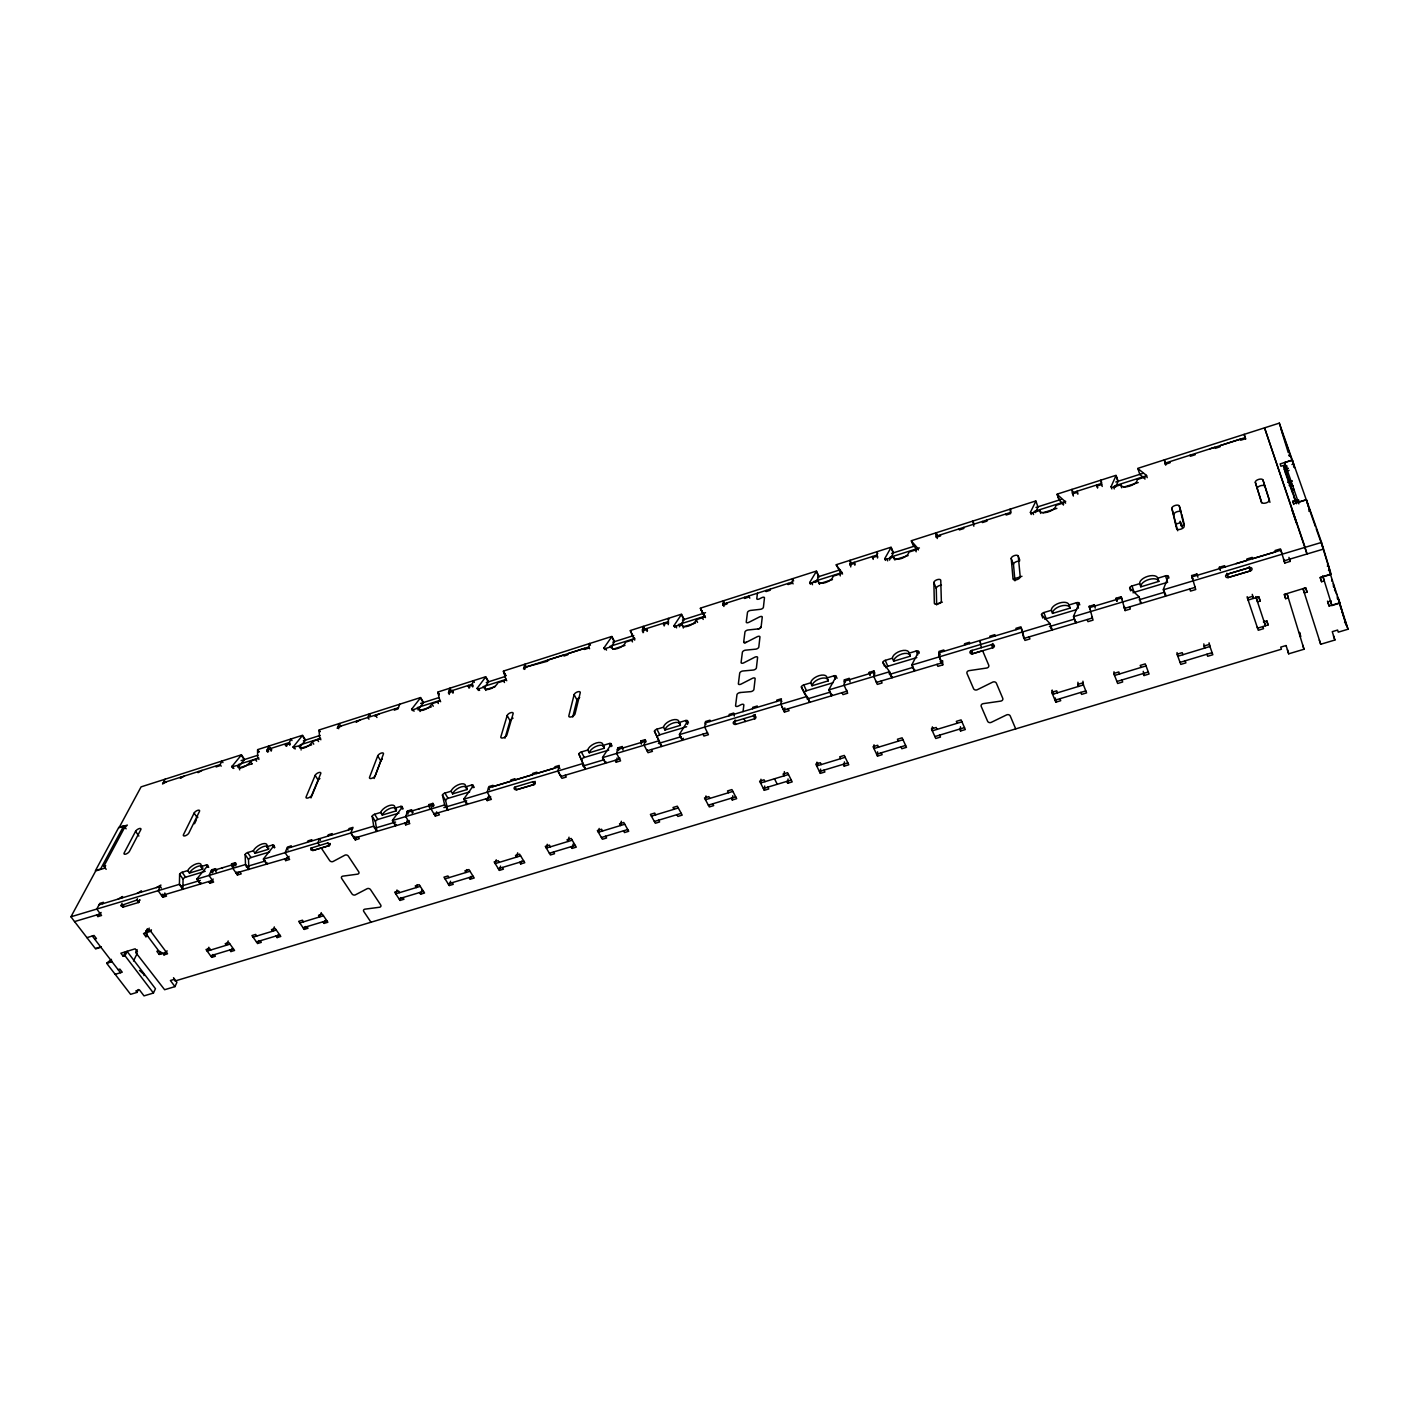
<?xml version="1.0" encoding="UTF-8"?>
<svg xmlns="http://www.w3.org/2000/svg" width="1419" height="1419" viewBox="0 0 1419 1419"><rect width="100%" height="100%" fill="white"/><g stroke="black" fill="none" stroke-linecap="round" stroke-linejoin="round"><path stroke-width="1.5" d="M179.61 874.228L183.051 879.159L182.891 888.915L179.433 883.966L179.61 874.228A2.288 0.976 -33.7 0 1 182.146 872.277L187.734 870.592A8 3.406 -33.5 0 1 196.567 863.781A8 3.406 -33.5 0 1 200.788 866.654L202.509 869.137L189.436 873.057L187.734 870.592M881.234 752.815L882.121 754.695L877.492 756.096L877.581 751.839M876.445 681.386L876.428 682.415L941.631 662.975L941.56 660.562M874.033 744.798L873.944 748.558L902.981 739.742M869.989 675.604L869.208 672.375L873.962 670.956L873.82 676.437L877.297 684.401L882.068 682.982L881.199 680.996M877.545 558.004L876.924 551.725L877.722 553.587M873.217 559.388L872.508 556.496L873.253 558.252M840.598 758.686L839.693 756.824L844.27 755.422L848.775 764.77L844.216 766.154L844.411 761.897M842.07 692.667L842.957 694.618L847.675 693.217L844.145 685.324L844.394 679.825L849.112 678.406L850.034 682.007M854.877 565.223L854.185 562.35L854.93 564.088M846.841 690.219L846.788 691.248L783.607 710.103L780.876 704.267L781.39 698.751L776.796 700.135L776.654 701.5M850.744 566.944L850.052 560.31L850.85 562.172M823.978 770.145L824.882 772.007L820.342 773.373L820.608 769.098M816.936 762.163L816.688 765.958L845.174 757.303M784.37 771.617L783.997 775.874L783.057 774.047L787.563 772.681L792.192 781.887L787.705 783.235L788.059 778.96M788.148 708.737L789.07 710.688L784.441 712.072L784.813 707.904M788.148 583.404L788.042 584.557L792.263 583.209L792.6 578.668L793.611 580.903M767.803 787.137L768.743 788.964L764.291 790.312L764.717 786.037M760.939 779.208L760.549 783.004L788.485 774.526M757.143 707.354L757.285 705.988L752.726 707.354L752.567 708.737M770.322 589.098L770.198 590.251L766.012 591.581L766.154 590.428M754.784 718.688A1.862 1.525 6.4 0 0 755.795 716.737A1.862 1.525 6.4 0 0 753.383 715.815L734.368 721.491A1.845 1.525 7.2 0 0 733.357 723.442A1.845 1.525 7.2 0 0 735.769 724.364L754.873 718.67L755.28 714.981M739.991 692.543L750.864 691.621A2.43 1.188 -25.5 0 0 753.915 689.457L755.139 678.708A2.412 1.171 -25.4 0 0 752.425 678.317L741.055 684.118A2.412 1.171 -25.6 0 1 738.377 683.71L739.707 673.138A2.395 1.153 -25.6 0 1 742.722 671.01L753.4 670.034A2.395 1.153 -25.4 0 0 756.398 667.906L757.586 657.511A2.377 1.135 -25.3 0 0 754.908 657.157L743.733 662.868A2.377 1.135 -25.5 0 1 741.09 662.496L742.385 652.261A2.359 1.117 -25.4 0 1 745.347 650.186L755.866 649.139A2.359 1.117 -25.2 0 0 758.81 647.064L759.945 636.989A2.341 1.1 -25.2 0 0 757.32 636.67L746.323 642.293A2.341 1.1 -25.3 0 1 743.698 641.973L744.957 632.04A2.324 1.082 -25.3 0 1 747.884 630.001L758.243 628.901A2.324 1.082 -25.1 0 0 761.134 626.879L762.251 617.123A2.306 1.064 -25 0 0 759.662 616.839L748.824 622.356A2.306 1.064 -25.2 0 1 746.252 622.072L747.476 612.458A2.288 1.047 -25.2 0 1 750.332 610.454L760.549 609.301A2.288 1.047 -25 0 0 763.404 607.314L764.469 597.86A2.27 1.029 -24.9 0 0 761.914 597.612L759.467 598.853A2.27 1.029 -25 0 1 756.788 598.658L757.444 593.213M728.461 792.742L727.521 790.933L731.92 789.585L736.674 798.666L732.275 799.997L732.789 795.704M743.042 711.593L743.84 705.083A2.448 1.224 -25.8 0 0 740.931 704.729L738.306 706.077A2.448 1.206 -25.8 0 1 735.574 705.633L736.958 694.707A2.43 1.188 -25.7 0 1 740.008 692.543M729.029 715.797L729.206 714.413L733.747 713.048L734.35 716.045M744.638 597.293L744.478 598.446L748.629 597.115L748.789 595.962L749.817 598.179M705.988 795.935L705.456 799.731L732.878 791.412M709.819 721.562L710.014 720.178L705.509 721.526L704.693 727.078L708.418 734.705L703.913 736.053L702.973 734.155M727.06 602.898L726.9 604.051L722.768 605.363L723.388 600.787L724.24 602.578M651.463 749.516L652.438 751.378L648.022 752.691L644.12 745.206L645.184 739.636L640.785 740.966L641.423 744.106M668.243 624.679L667.693 621.557M647.241 749.782L647.046 750.828L707.531 732.789M668.509 623.633L668.296 618.4L668.792 619.393M664.198 625.974L663.595 623.136L664.589 625.14M644.847 741.374L617.425 749.604M621.362 821.246L620.529 825.539L619.535 823.765L623.775 822.488L628.741 831.286L624.52 832.563L623.526 830.807M643.073 632.697L642.559 629.593M615.207 760.318L616.201 762.18L620.564 760.868L616.626 753.436L617.797 747.866L622.161 746.554L623.083 748.292M619.801 757.959L619.589 759.023L560.895 776.53L557.862 771.031L559.246 765.444L554.971 766.721L554.634 768.122L536.524 773.55L536.879 772.149L532.639 773.426L532.267 774.827L514.654 780.113L515.044 778.712L510.84 779.971L510.45 781.372L492.606 786.729L493.014 785.328L488.846 786.587L487.196 792.192L491.382 799.358L487.214 800.6L486.167 798.808M622.161 746.554L622.976 750.03M647.082 631.42L646.496 628.599L647.49 630.586M643.605 632.076L642.488 629.876L643.215 626.4L644.102 628.174L643.162 626.701M616.201 762.18L617.07 757.977M599.173 828.448L598.375 832.261L624.768 824.244M569.037 837.175L568.061 841.467L567.032 839.729L571.201 838.469L576.274 847.143L572.123 848.402L573.099 844.092M547.237 844.27L546.315 848.083L572.212 840.208M560.895 776.53L561.161 775.466M572.762 716.967L576.983 699.975A3.388 1.561 -28 0 1 579.697 697.456M589.577 643.516L588.406 648.199L584.468 649.459L584.752 648.288L568.114 653.609L567.795 654.78L563.893 656.021L564.212 654.851L548 660.012L547.681 661.183L527.708 666.487L523.522 668.899L524.924 664.216L589.577 643.516L590.464 645.219M574.127 694.654L568.824 715.868A3.459 1.614 -28.2 0 0 571.431 716.843A3.459 1.614 -28.2 0 0 575.014 713.952L580.247 692.756A3.406 1.561 -28 0 0 577.657 691.833A3.406 1.561 -28 0 0 574.127 694.654L576.983 699.975M517.669 852.819L516.551 857.111L515.505 855.409L519.602 854.167L524.782 862.717L520.702 863.958L521.447 861.085M515.044 787.031L516.587 789.744L534.253 784.459A1.791 1.419 14.4 0 0 535.087 782.632A1.791 1.419 14.4 0 0 532.728 781.745L515.062 787.031A1.791 1.401 14.9 0 0 514.263 788.858A1.791 1.401 14.9 0 0 516.622 789.727L534.236 784.476L535.052 781.319M502.379 867.47L503.426 869.173L499.382 870.397L500.552 866.087M496.242 859.79L495.196 863.603L520.631 855.87M466.816 869.599L465.982 872.472L464.918 870.787L468.926 869.563L474.212 878.006L470.203 879.212L471.037 876.339M490.619 796.52L490.318 797.567L434.037 813.974M504.969 738.199L510.077 720.746A3.352 1.525 -29 0 1 513.057 718.138M487.214 800.6L488.438 796.378M507.168 715.531L500.854 736.816A3.423 1.561 -29.2 0 0 503.302 737.827A3.423 1.561 -29.2 0 0 506.902 734.953L513.128 713.668A3.37 1.525 -29 0 0 510.698 712.71A3.37 1.525 -29 0 0 507.168 715.531L510.077 720.746M452.182 882.671L453.246 884.339L449.273 885.545L450.568 881.234M417.257 884.693L416.317 887.567L415.253 885.899L419.19 884.693L424.547 893.012L420.627 894.201L421.993 889.89M434.232 814.293L434.586 813.247M438.347 813.069L439.393 814.843L435.296 816.067L436.68 811.845M402.89 897.588L403.972 899.238L400.052 900.426L401.009 897.535M429.531 807.996L428.804 804.608L432.901 803.385L431.039 808.99L435.296 816.067M472.758 686.938L471.871 685.359L473.414 680.677L474.354 682.344M468.979 688.144L468.483 685.395L469.724 687.594M397.018 889.979L395.741 893.81L420.255 886.361M348.489 829.955L349.021 828.554L352.994 827.366L350.865 832.988L354.147 838.186L408.707 821.903L409.204 820.501M405.621 816.28L409.789 823.659L405.728 824.865L407.182 820.643M405.692 816.972L407.43 811.029L411.492 809.806L412.219 813.176M452.98 693.235L452.484 690.485L453.388 692.064M408.016 814.187L407.076 812.076M448.83 691.39L449.699 693.359M449.238 694.441L448.635 691.975M354.147 838.186L354.821 836.412M322.964 921.782L324.082 923.397L325.164 920.505M350.901 832.988L355.282 839.906L356.329 837.086M374.155 778.463L380.789 760.903A3.299 1.454 -30.7 0 1 382.35 759.13M399.768 704.196L397.959 708.932L394.269 710.103L394.73 708.915M321.279 912.612L319.647 916.922L318.53 915.308L322.344 914.155L327.878 922.244L324.082 923.397M377.72 755.866L369.543 777.293A3.37 1.49 -31 0 0 371.689 778.357A3.37 1.49 -31 0 0 375.325 775.501L383.414 754.092A3.317 1.437 -30.7 0 0 381.285 753.081A3.317 1.437 -30.7 0 0 377.72 755.866L380.789 760.903M299.604 747.405L305.351 740.434L302.336 735.627L293.006 747.21L299.675 745.738A7.414 3.069 -31.2 0 0 304.109 747.955A7.414 3.069 -31.2 0 0 312.233 741.747L319.718 738.625L318.991 730.306L319.931 731.814M303.542 921.818L302.442 920.204L298.664 921.357L304.234 929.392L305.351 926.501M1165.833 594.969L1163.349 589.364L1168.405 576.416A2.714 1.348 -18.3 0 0 1165.513 575.866L1157.744 578.225A9.436 4.7 -18.6 0 0 1147.794 576.327A9.436 4.7 -18.6 0 0 1139.688 583.652L1131.99 585.976A2.696 1.348 -18.8 0 0 1129.666 588.087L1130.624 590.854M311.258 847.923L312.925 850.478L329.368 845.564L330.148 844.092L327.842 842.957L310.796 848.172L310.832 849.857L312.819 850.513L329.332 845.582L330.166 843.471M331.638 835.011L332.188 833.609L328.25 834.798L327.7 836.199M379.139 713.881L375.024 716.24L375.485 715.052L376.957 717.517M275.96 936.008L277.077 937.604L278.23 934.713M311.293 841.112L311.861 839.711L307.958 840.899L307.373 842.301M360.32 719.894L356.204 722.236L356.683 721.047M274.328 926.909L272.572 931.219L271.455 929.622L275.197 928.487L280.802 936.469L277.077 937.604M256.768 936.026L255.633 934.429L251.926 935.564L257.584 943.493L258.772 940.602M290.789 847.285L291.374 845.866L287.472 847.037L285.113 852.677L289.618 859.453L285.733 860.623L284.616 858.921M341.323 725.96L337.208 728.302L339.212 723.548L340.205 725.18M285.733 860.623L286.904 857.785M289.068 856.349L288.483 857.768L236.033 873.04M310.956 797.921L318.299 780.308A3.281 1.401 -31.5 0 1 319.914 778.534M315.16 775.359L306.132 796.839A3.335 1.437 -31.8 0 0 308.136 797.939A3.335 1.437 -31.8 0 0 311.79 795.101L320.729 773.621A3.281 1.401 -31.5 0 0 318.743 772.592A3.281 1.401 -31.5 0 0 315.16 775.359L318.299 780.308M238.41 766.845L244.334 759.874L241.248 755.156L231.652 766.81L238.126 765.302A7.361 2.98 -31.9 0 0 242.259 767.573A7.361 2.98 -31.9 0 0 250.4 761.4L257.655 758.438L257.548 749.942L258.897 752.017M229.754 949.985L230.889 951.564L232.131 948.672M228.193 940.957L226.33 945.267L225.195 943.688L228.867 942.571L234.561 950.446L230.889 951.564M1076.187 621.717L1075.833 622.533L1073.527 616.254L1079.185 603.288A2.643 1.33 -19.8 0 0 1076.489 602.72L1068.933 604.991A9.223 4.612 -20.1 0 0 1059.567 602.986A9.223 4.612 -20.1 0 0 1051.373 610.276L1043.87 612.547A2.625 1.313 -20.4 0 0 1041.511 614.64L1042.841 618.116M210.792 949.985L209.64 948.424L206.003 949.524L211.733 957.346L212.992 954.473M208.841 947.253L207.156 951.102L230.002 944.149M236.441 864.26L235.377 862.681L232.84 868.322L237.381 875.009L238.64 872.188M1115.582 487.107L1118.03 481.626L1116.008 475.649L1111.077 486.664L1111.84 488.899M236.246 873.341L236.884 871.922M286.248 746.341L285.29 744.851L288.837 743.716L290.966 738.98L291.977 740.576M137.111 949.613L135.71 952.486L164.622 989.717L174.98 986.613L176.932 982.267L173.508 977.709M235.377 862.681L231.563 863.834L231.989 866.796M285.29 744.851L285.822 743.662L287.152 745.755M208.682 881.571L209.835 883.221L211.129 880.401M216.717 870.539L215.44 868.676L214.783 870.078L216.06 871.958M267.73 752.247L266.772 750.757L270.834 748.434L271.792 749.924M162.316 894.183L161.606 895.602L212.478 880.436L213.134 879.017M111.977 961.656L106.673 963.288L130.583 994.329L137.022 992.395L135.869 990.888L139.381 989.823L144.011 995.872L153.429 993.052L155.451 988.706L127.142 951.475L125.369 952.025L123.24 956.317L120.881 953.213L135.142 948.814L137.501 951.936L135.71 952.486M215.44 868.676L211.644 869.812L209.036 875.452L213.613 882.104L209.835 883.221M266.772 750.757L268.971 746.004L269.982 747.582M162.795 953.337L163.965 954.898L165.296 952.025M167.07 950.801L166.395 952.238L159.194 954.437L156.853 951.315L158.662 950.765M161.677 952.451L160.986 953.887L145.323 932.957L146.707 930.101M159.194 954.437L160.56 951.564M137.022 992.395L138.388 989.504M143.993 975.598L143.958 974.481M151.425 929.835L150.733 931.272L143.514 933.525L145.873 936.682L147.682 936.114M146.884 929.747L147.399 928.682M156.498 887.567L160.897 885.048L158.13 890.689L162.795 897.234L164.87 892.994M149.208 928.115L147.115 932.389L145.944 930.811L149.545 929.693L167.548 953.799L163.965 954.898M133.51 961L137.04 953.71M145.873 936.682L147.274 933.808M1035.285 512.631L1037.981 507.115L1035.888 500.925L936.221 532.764L937.267 538.528M194.492 823.765L196.407 819.827M1031.223 514.512L1030.407 512.312L1035.835 501.262M123.24 956.317L125.032 955.767L127.142 951.475M216.681 765.71L216.096 766.916L219.537 765.817L221.914 761.045L222.943 762.606M194.119 813.087L183.477 834.656A3.317 1.366 -33.1 0 0 185.215 835.791A3.317 1.366 -33.1 0 0 188.887 832.988L199.458 811.42A3.246 1.33 -32.8 0 0 197.72 810.338A3.246 1.33 -32.8 0 0 194.119 813.087L197.365 817.858A3.246 1.33 -32.8 0 1 197.88 817.131M139.718 900.036L138.477 902.502L136.721 900.072M138.619 902.466L139.009 900.87L136.88 900.036L120.686 905.659L123.063 907.096L138.494 902.502L139.825 899.841M136.738 900.054L137.412 898.724M140.783 892.285L141.492 890.866L137.111 893.385M202.066 770.375L198.039 772.663L198.642 771.475M123.861 905.73L123.063 907.096L121.395 904.648L122.105 903.318M121.803 897.979L122.531 896.56L118.149 899.061M184.399 776.016L180.39 778.304L180.993 777.098M914.918 669.857L914.492 670.673L911.938 664.642L918.643 651.64A2.536 1.277 -22.6 0 0 916.231 651.019L909.065 653.183A8.869 4.434 -22.9 0 0 900.728 650.984A8.869 4.434 -22.9 0 0 892.374 658.203L885.243 660.349A2.519 1.259 -23.2 0 0 882.849 662.425L884.463 666.15M101.086 912.452L100.359 913.871L74.533 921.587L70.95 916.78L95.712 870.911L104.226 868.304L105.645 865.643L103.889 866.175L106.159 869.333M102.665 903.708L103.41 902.307L99.773 903.389L96.794 909.047L101.565 915.486L97.929 916.568L96.74 914.953M166.573 781.709L162.564 783.98L165.101 779.191M97.929 916.568L99.401 913.73M135.568 831.339L124.18 852.925A3.299 1.33 -33.7 0 0 125.777 854.096A3.299 1.33 -33.7 0 0 129.466 851.311L140.783 829.707A3.246 1.295 -33.3 0 0 139.168 828.607A3.246 1.295 -33.3 0 0 135.568 831.339L138.867 836.039M123.861 825.716L100.643 868.942L95.428 870.645L118.77 827.419L123.861 825.716L126.114 828.82M103.889 866.175L124.269 828.146L127.355 825.078L119.054 827.685L141.084 786.871L241.496 754.784L244.565 759.502M832.102 694.565L831.658 695.381L828.98 689.474L836.199 676.473A2.501 1.242 -24.1 0 0 833.946 675.816L826.958 677.927A8.709 4.346 -24.4 0 0 819.135 675.639A8.709 4.346 -24.4 0 0 810.71 682.823L803.775 684.916A2.483 1.242 -24.7 0 0 801.363 686.973L802.196 688.783M889.447 560.097L893.349 553.179L891.008 547.539L884.746 558.643L885.474 560.399M815.482 582.464L818.816 576.912L816.368 571.396L809.681 582.517L810.444 584.238M683.39 738.27L682.379 739.902L679.488 734.244L687.594 721.224A2.43 1.188 -26.7 0 0 685.608 720.533L678.956 722.537A8.461 4.151 -27 0 0 672.056 720.089A8.461 4.151 -27 0 0 663.489 727.202L656.891 729.189A2.412 1.188 -27.2 0 0 654.443 731.228L661.52 746.128L654.443 731.228M606.161 761.985L605.611 762.801L602.649 757.249L611.181 744.248A2.395 1.171 -28 0 0 609.319 743.521L602.827 745.472A8.354 4.044 -28.2 0 0 596.37 742.953A8.354 4.044 -28.2 0 0 587.768 750.03L581.329 751.964A2.395 1.153 -28.5 0 0 578.863 753.986L585.302 768.867L578.863 753.986M679.382 626.808L683.993 619.855L681.386 614.516L673.954 625.673L674.788 627.34M610.542 647.578L614.409 642.009L611.731 636.776L603.944 647.933L604.796 649.583M467.702 803.314L467.117 804.13L463.96 798.773L473.254 785.789A2.359 1.1 -30.1 0 0 471.605 785.026L465.432 786.889A8.212 3.831 -30.3 0 0 459.756 784.246A8.212 3.831 -30.3 0 0 451.065 791.234L444.927 793.079A2.341 1.1 -30.5 0 0 442.426 795.083L444.573 804.573L447.712 810.284M396.398 824.581L395.795 825.397L392.566 820.147L402.216 807.18A2.324 1.064 -31.1 0 0 400.69 806.418L394.659 808.227A8.142 3.725 -31.3 0 0 389.391 805.513A8.142 3.725 -31.3 0 0 380.647 812.448L374.651 814.258A2.324 1.064 -31.5 0 0 372.15 816.244L373.658 825.805L376.904 831.037L375.379 821.441L372.15 816.244M484.251 687.701L488.42 682.131L485.6 677.076L477.192 688.25L478.434 690.468M417.931 709.837L423.341 702.866L420.45 697.9L411.723 709.074L412.645 710.635M267.57 863.036L266.932 863.852L263.544 858.779L273.832 845.848A2.306 1.011 -32.7 0 0 272.519 845.05L266.754 846.771A8.053 3.512 -32.8 0 0 262.178 843.95A8.053 3.512 -32.8 0 0 253.362 850.815L247.651 852.535A2.306 0.993 -33 0 0 245.132 854.504L245.505 864.189L248.893 869.226L248.502 859.524L245.132 854.504M201.161 882.849L200.487 883.665L197.046 878.698L207.635 865.785A2.288 0.976 -33.4 0 0 206.411 864.969L200.788 866.654M111.462 959.35L106.922 962.933L112.225 961.302M1289.126 470.328L1287.228 470.948L1284.621 462.559L1292.212 460.058L1294.483 467.419M1287.193 466.088L1285.791 466.549L1286.43 468.642L1287.849 468.181M1291.929 464.545L1293.348 464.066M1293.525 466.319L1294.5 467.614M1287.618 482.283L1291.982 480.864M1294.607 498.335L1289.41 482.017L1292.124 481.147M1289.126 485.511L1292.39 484.447M1290.953 486.486L1293.206 485.759M936.256 604.122L942.358 602.135M1013.574 579.023L1021.946 576.291M1293.614 488.757L1291.804 489.36L1292.195 490.477L1294.004 489.892M1184.351 524.782L1181.247 525.793L1180.165 521.252L1182.187 527.034M1297.835 499.701L1292.851 501.209L1293.791 504.454M1296.168 502.503L1295.795 501.297L1298.97 500.268M1284.621 462.559L1298.35 502.255L1306.243 499.719L1308.566 507.257M1308.779 511.142L1309.772 510.822L1309.116 508.658L1315.431 526.555M589.559 643.552L611.891 636.422L614.569 641.654M1306.243 499.719L1279.317 423.128L1244.144 434.374L1245.51 438.702L1240.649 440.245L1240.312 439.163L1219.719 445.743L1220.021 446.825L1215.196 448.369L1214.877 447.269L1165.07 463.162L1165.726 465.184M1209.91 448.847L1245.208 437.602L1245.669 439.145M163.22 782.774L220.158 764.61L221.187 766.171M398.42 707.744L337.74 727.096L338.733 728.727M642.488 629.876L667.639 621.859M936.309 536.151L1010.789 512.383L1010.488 509.031M448.333 692.862L452.076 691.674M468.093 686.565L471.871 685.359M642.239 631.047L646.266 629.752M663.382 624.307L667.409 623.012M849.839 564.851L854.132 563.485M872.472 557.632L876.818 556.248M1073.385 496.047L1072.587 493.83L1077.216 492.358L1077.039 491.24L1077.695 493.102M1097.561 487.941L1096.922 486.078L1101.587 484.588L1100.807 480.172L1101.712 482.779M241.106 760.602L257.974 755.227M303.4 740.771L320.126 735.432M420.609 703.434L438.914 697.598M486.291 682.521L505.075 676.526M612.813 642.204L633.761 635.535M682.468 620.014L705.527 612.671M817.61 576.983L840.332 569.746M891.664 553.392L915.166 545.907M1035.994 507.417L1061.075 499.435M1115.813 481.999L1142.827 473.378M238.764 764.38L258.843 757.994M300.065 744.886L320.659 738.341M417.275 707.62L439.713 700.489M483.063 686.707L506.086 679.382M609.939 646.354L634.914 638.426M678.388 624.591L704.977 616.148M813.264 581.701L841.875 572.602M889.873 557.348L919.406 547.947M1034.274 511.425L1065.722 501.421M1114.341 485.972L1145.612 476.021M411.723 709.074A2.146 0.905 -29.9 0 0 413.142 709.677L418.729 707.904A7.521 3.21 -29.8 0 0 423.767 709.997A7.521 3.21 -29.8 0 0 431.819 703.735L437.442 701.944A2.146 0.922 -29.6 0 0 439.748 700.17L437.832 692.348L439.269 694.831M477.192 688.25A2.164 0.94 -29.1 0 0 478.7 688.836L484.429 687.009A7.574 3.299 -28.9 0 0 489.803 689.049A7.574 3.299 -28.9 0 0 497.821 682.752L503.585 680.925A2.164 0.94 -28.7 0 0 505.856 679.133L503.39 671.4L505.838 675.834M603.944 647.933A2.199 0.976 -27.3 0 0 605.647 648.483L611.624 646.585A7.734 3.459 -27.1 0 0 617.691 648.483A7.734 3.459 -27.1 0 0 625.619 642.133L631.65 640.217A2.217 0.993 -26.9 0 0 633.903 638.408L630.302 630.834M673.954 625.673A2.235 1.011 -26.2 0 0 675.781 626.187L681.9 624.254A7.822 3.547 -26.1 0 0 688.357 626.081A7.822 3.547 -26.1 0 0 696.232 619.695L702.405 617.726A2.235 1.011 -25.8 0 0 704.64 615.917L700.401 608.449L704.569 616.591M809.681 582.517A2.288 1.047 -24.2 0 0 811.721 582.996L818.124 580.956A8.053 3.689 -23.9 0 0 825.361 582.624A8.053 3.689 -23.9 0 0 833.13 576.185L839.569 574.127A2.306 1.047 -23.7 0 0 841.786 572.3L836.27 565.028M884.746 558.643A2.324 1.064 -23 0 0 886.91 559.086L893.473 557.011A8.177 3.76 -22.8 0 0 901.136 558.589A8.177 3.76 -22.8 0 0 908.852 552.115L915.45 550.022A2.341 1.082 -22.5 0 0 917.65 548.177L911.406 541.029L916.443 549.809M1030.407 512.312A2.412 1.1 -20.7 0 0 1032.819 512.702L1039.701 510.521A8.496 3.885 -20.5 0 0 1048.251 511.922A8.496 3.885 -20.5 0 0 1055.825 505.395L1062.76 503.195A2.43 1.117 -20.3 0 0 1064.906 501.333L1057.208 494.433L1059.319 500.322L1063.629 504.206M1111.077 486.664A2.466 1.117 -19.5 0 0 1113.631 487.019L1120.691 484.784A8.691 3.955 -19.3 0 0 1129.737 486.078A8.691 3.955 -19.3 0 0 1137.222 479.533L1144.335 477.263A2.483 1.135 -19.1 0 0 1146.481 475.4L1137.932 468.642M239.456 768.264A7.361 2.98 -31.9 0 1 239.687 767.679L251.943 763.777L250.4 761.4M301.094 748.452A7.414 3.069 -31.2 0 1 301.2 748.15L311.648 744.833M420.042 711.504A7.503 3.228 -29.8 0 1 420.201 710.387L431.411 706.839M485.724 690.414A7.574 3.317 -28.9 0 1 485.848 689.563L495.408 686.53M624.981 645.414L612.99 649.21L611.624 646.585M695.487 623.03L683.213 626.932L681.9 624.254M819.348 584.025A8.035 3.689 -23.9 0 1 819.348 583.741L832.474 579.573M908.089 555.574L894.644 559.849L893.473 557.011M1042.805 512.827L1056.889 508.357M1123.777 487.125L1138.233 482.549M1296.523 503.231L1283.45 465.467L1280.914 466.248L1280.133 463.942L1292.407 460.111L1294.217 466.461L1284.904 440.209M86.931 937.657L94.044 935.458L96.457 938.598L94.683 939.147M1284.018 469.654L1288.097 468.376M1284.975 471.906L1292.744 493.475M1327.439 564.797L1328.415 565.986L1327.386 566.287M95.765 948.424L101.068 946.775M100.909 947.253L95.605 948.903L74.551 921.57M1328.769 569.143L1348.05 629.22L1338.259 632.164L1337.603 630.054L1332.264 631.668L1334.889 640.022L1320.699 644.261L1319.333 640.093M1328.503 570.367L1329.656 570.012L1321.958 545.02M1331.164 574.358L1320.184 577.675L1321.586 581.719L1324.282 580.885L1322.685 575.866M1260.125 601.035L1257.482 601.851L1256.329 597.771L1258.955 596.956L1260.125 601.035L1258.724 596.778L1248.117 600.06L1247.177 596.654M1287.051 593.781L1284.408 594.596L1285.667 598.676L1288.328 597.86L1287.051 593.781L1304.008 649.246L1288.683 653.822L1286.075 645.521M1303.05 588.85L1305.728 588.016L1307.059 592.095L1304.38 592.911L1303.05 588.85L1320.699 644.261M1321.586 581.719L1320.238 577.391L1331.075 574.039L1321.55 542.413L1306.438 499.772L1293.685 503.674L1292.851 501.209M118.114 969.656L119.888 969.124L122.247 972.192L115.187 974.321M1337.585 597.771L1339.997 603.075L1331.927 605.523L1330.401 601.088M1337.354 598.126L1337.408 596.601M1331.093 600.911L1327.741 601.94L1329.142 606.037L1339.908 602.756M1338.472 598.658L1337.425 598.853M1263.389 621.912L1266.883 620.848L1268.072 624.963L1257.553 628.174L1257.269 627.145M1338.897 602.011L1338.826 600.006M253.061 937.161L276.315 930.084M299.781 922.971L323.443 915.769M445.016 878.84L469.991 871.266M651.41 816.156L678.3 807.979M961.94 721.828L932.318 730.82L932.248 727.078M1146.038 665.919L1114.571 675.462L1113.986 671.755M143.603 974.108L139.47 970.419M210.58 955.785L233.425 948.885M256.449 941.914L279.685 934.873M303.116 927.778L326.778 920.629M398.987 898.777L423.483 891.363M448.209 883.877L473.166 876.321M498.335 868.694L523.753 861.014M549.384 853.245L575.263 845.422M601.39 837.512L627.748 829.53M654.372 821.477L681.226 813.353M708.347 805.141L735.716 796.857M763.369 788.485L791.27 780.042M819.437 771.51L847.888 762.908M876.605 754.216L905.606 745.436M934.908 736.567L964.494 727.61M1055.009 700.223L1085.801 690.893M1116.895 681.492L1148.308 671.985M1180.04 662.371L1212.11 652.669M211.733 957.346L215.369 956.246L214.234 954.685M257.584 943.493L261.291 942.376L260.156 940.797M304.234 929.392L308.012 928.257L306.894 926.642M959.741 729.064L960.574 730.98L965.328 729.543L961.089 719.894L956.335 721.349L957.186 723.282M1057.51 692.809L1056.712 690.822L1051.798 692.312L1055.807 702.192L1060.72 700.702L1059.922 698.733M1143.271 673.511L1144.016 675.533L1149.071 674.007L1145.275 663.879L1140.22 665.422L1140.982 667.444M253.362 850.815L255.048 853.333L268.422 849.307A8.035 3.53 -32.9 0 0 268.741 847.977M380.647 812.448L382.261 815.056L396.256 810.834L394.659 808.227M451.065 791.234L452.626 793.877L466.993 789.567L465.432 786.889M587.768 750.03L589.24 752.779L604.299 748.239L602.827 745.472M663.489 727.202L664.926 730.005L680.375 725.357L678.956 722.537M810.71 682.823L812.04 685.749L828.27 680.854L826.958 677.927M892.374 658.203L893.651 661.183L910.324 656.181L909.065 653.183M1051.373 610.276L1052.526 613.398L1070.068 608.112L1068.933 604.991M1139.688 583.652L1140.787 586.827L1158.826 581.4L1157.744 578.225M183.051 879.159A2.288 0.976 -33.7 0 1 185.57 877.208L205.258 871.284M248.502 859.524A2.288 1.011 -33 0 1 251.021 857.555L269.628 851.968M375.379 821.441A2.324 1.064 -31.5 0 1 377.88 819.455L398.987 813.105M447.748 809.894L445.584 800.369A2.341 1.1 -30.5 0 1 448.067 798.365L469.707 791.873M581.843 759.484A2.377 1.153 -28.5 0 1 584.309 757.462L608.751 750.119M657.316 736.833A2.412 1.188 -27.2 0 1 659.764 734.794L686.636 726.723M805.105 694.494L804.041 692.791A2.483 1.242 -24.6 0 1 806.453 690.734L832.793 682.823M885.704 667.675A2.519 1.277 -23.2 0 1 887.815 666.309L916.816 657.6M1044.863 619.358A2.625 1.313 -20.3 0 1 1046.193 618.737L1076.719 609.567M1133.036 592.823A2.678 1.348 -18.8 0 1 1134.171 592.308L1167.66 582.269M1087.202 619.553L1087.965 621.646L1093.056 620.121L1089.224 606.321L1094.315 604.796L1094.883 606.374M1116.859 601.195L1116.061 598.268L1121.205 596.725L1122.003 599.652M1189.778 588.956L1190.488 591.102L1195.756 589.541L1191.623 575.582L1196.873 574.003L1197.92 577.231M1219.684 568.593L1219.347 567.263L1224.65 565.667L1225.005 566.997M221.843 867.967L222.836 867.665M418.587 808.936L419.669 808.617M1236.144 563.645L1280.931 550.217L1281.747 552.967M99.064 904.808L160.241 886.449L161.394 888.081M352.497 828.767L286.922 848.438L288.039 850.141M406.951 812.431L432.44 804.786L433.505 806.542M937.054 664.34L937.888 666.345L942.748 664.908L939.413 656.82L939.307 652.705L1021.361 628.085L1024.926 640.43L1029.91 638.94L1029.13 636.865M1089.42 607.669L1121.453 598.055M1344.556 622.569C1345.868 619.89 1345.957 625.211 1345.496 622.036M1346.099 625.211L1339.093 600.698M1285.969 645.556L1280.718 647.135L1281.41 649.21L175.105 980.972L173.952 979.447L170.386 980.511L174.98 986.613M70.95 916.78L179.308 884.356L182.785 889.287M444.537 804.963L392.336 820.572L395.564 825.823M557.862 771.031L582.304 763.706L585.302 769.24M943.866 651.339L943.83 649.973L938.97 651.427L939.112 656.908L911.832 665.068L914.386 671.098M939.413 656.82L1049.954 623.721M1139.12 597.027L1073.474 616.68L1075.779 622.959M1321.55 542.413L1163.332 589.79L1165.496 596.211M181.827 885.935L200.363 880.401M246.197 866.707L265.229 861.014M374.51 828.341L395.582 822.044M443.863 807.606L466.674 800.795M582.854 766.065L603.625 759.857M658.398 743.485L680.996 736.727M753.471 715.07L755.245 714.537M807.127 699.017L829.867 692.224M889.536 674.397L912.204 667.604M1049.404 626.595L1074.201 619.181M1139.173 599.776L1164.006 592.344M1227.151 574.252L1249.447 567.582A2.093 1.721 -15.6 0 1 1251.966 568.611A2.093 1.721 -15.6 0 1 1250.458 570.864L1228.18 577.515A2.093 1.703 -14.8 0 1 1225.661 576.486A2.093 1.703 -14.8 0 1 1227.151 574.252L1226.885 573.241M940.212 661.502L942.642 660.775L942.748 664.908M972.192 653.857L993.052 647.632A1.951 1.632 -4.7 0 0 994.293 645.539A1.951 1.632 -4.7 0 0 991.828 644.563L970.968 650.789L972.192 653.857L972.015 650.204M1016.075 629.664L1015.969 628.315L1020.953 626.826L1023.826 638.461L1092.293 618.028L1092.151 617.017M1250.405 570.881L1249.394 567.6L1227.098 574.269L1228.127 577.515L1250.405 570.881L1249.163 566.571M1284.106 560.824L1323.43 549.1L1316.229 528.826M355.282 839.906L359.255 838.718L358.173 836.979M162.795 897.234L166.52 896.134L165.367 894.484M237.381 875.009L241.212 873.873L240.077 872.206M1121.205 596.725L1125.125 610.578L1130.287 609.035L1129.542 606.924M1283.539 558.997L1284.816 563.006L1290.243 561.392L1289.587 559.192M1144.175 478.026L1139.918 474.656L1137.772 468.359L1244.179 434.356L1244.8 436.413M1129.666 588.087L1138.943 596.672L1141.319 603.412M1139.971 601.958L1141.142 603.057M1041.511 614.64L1049.794 623.367L1052.295 629.965M1050.574 627.943L1052.135 629.61M92.27 935.99L120.473 972.724M125.032 955.767L153.429 993.052M841.095 573.755L836.199 564.727L891.114 547.184L893.438 552.825M882.849 662.425L889.394 671.382L891.983 677.377L890.334 675.107M889.092 673.422L889.926 674.539M182.146 872.277L185.57 877.208M200.221 884.09L196.78 879.124L245.398 864.561L248.804 869.599M211.644 869.812L213.152 871.993M207.635 865.785L208.717 867.346M206.411 864.969L207.901 867.133M212.14 872.88L211.005 871.213L234.738 864.082L235.873 865.767M231.563 863.834L233.266 866.335M319.541 845.44L317.821 842.886L319.506 838.664L320.588 840.261M321.244 847.994L329.651 860.553A2.306 1.721 18.9 0 0 333.039 861.51L344.941 855.16A2.306 1.738 18.6 0 1 348.329 856.118L358.723 871.798A2.288 1.721 18.1 0 1 357.553 874.157L342.83 876.144A2.288 1.703 18.4 0 0 341.677 878.485L352.001 893.917A2.27 1.685 17.9 0 0 355.353 894.857L367.184 888.684A2.27 1.703 17.6 0 1 370.536 889.624L380.7 904.967A2.27 1.685 17.1 0 1 379.529 907.255L364.914 909.171A2.253 1.667 17.4 0 0 363.761 911.441L370.98 922.226M247.651 852.535L251.021 857.555M266.683 864.277L263.295 859.204L373.587 826.195L376.851 831.41M266.754 846.771L268.422 849.307M273.832 845.848L274.878 847.445M272.519 845.05L274.399 847.888M232.893 766.969L233.869 768.442M231.723 766.313L233.088 768.388M399.644 892.622L398.562 890.972L394.642 892.161L400.052 900.426M238.126 765.302L239.687 767.679M255.668 759.733L256.644 761.223M419.545 892.551L420.627 894.201M257.992 757.959L258.95 759.449M258.985 751.698L257.637 749.622L302.549 735.273L305.582 740.079M270.284 749.622L271.242 751.13M327.683 843.01L329.332 845.582M268.599 751.556L267.322 749.569L289.37 742.527L290.381 744.124M449.273 885.545L443.952 877.173L447.925 875.949L448.989 877.634M288.837 743.716L289.778 745.223M294.318 747.441L295.276 748.948M293.077 746.802L294.23 748.611M299.675 745.738L301.2 748.15M368.975 719.149L367.911 717.464L369.33 713.934L370.377 715.602M801.363 686.973L809.735 701.908L806.524 696.764M805.46 695.062L806.169 696.197M469.157 877.527L470.203 879.212M312.233 741.747L313.741 744.177M319.931 738.27L320.871 739.778M317.625 740.044L318.565 741.552M374.651 814.258L377.88 819.455M320.002 731.494L319.062 729.987L420.645 697.527L423.536 702.494M499.257 862.38L498.211 860.677L494.149 861.901L499.382 870.397M404.646 823.126L405.728 824.865M407.43 811.029L408.441 812.661M402.216 807.18L403.209 808.83M400.69 806.418L402.286 809.025M519.656 862.255L520.702 863.958M411.492 809.806L413.089 812.431M432.901 803.385L434.09 805.371M428.804 804.608L430.01 806.595M550.43 846.824L549.419 845.103L545.286 846.345L550.412 854.965L554.527 853.724L553.516 852.003M444.927 793.079L448.067 798.365M442.426 795.083L445.584 800.369M466.904 804.555L463.747 799.199L557.88 770.996L561.942 778.339L566.234 777.062L565.223 775.235M571.112 846.682L572.123 848.402M413.142 709.677L414.064 711.238M418.729 707.904L420.201 710.387M473.254 785.789L474.23 787.456M471.605 785.026L473.166 787.705M431.819 703.735L433.274 706.236M439.748 700.17L440.653 701.731M489.502 789.762L488.455 787.971L558.926 766.81L559.92 768.601M437.442 701.944L438.365 703.522M439.127 694.21L437.868 692.029L485.795 676.721L488.615 681.776M602.578 830.984L601.567 829.228L597.364 830.505L602.383 839.25L606.587 837.99L605.594 836.234M450.905 689.829L449.947 688.162L448.741 691.692L472.261 684.189L473.201 685.874M532.693 781.745L534.236 784.476M478.7 688.836L479.604 690.414M484.429 687.009L485.848 689.563M655.702 814.861L654.709 813.069L650.416 814.382L655.347 823.251L659.622 821.956L658.647 820.182M505.856 679.133L506.743 680.73M503.585 680.925L504.472 682.521M504.454 672.996L503.408 671.081L524.888 664.216L525.846 665.919M504.632 673.316L505.873 675.533M673.99 809.291L673.014 807.5L677.324 806.187L682.202 815.127L677.892 816.439L676.916 814.648M524.817 669.413L523.895 667.71L588.708 647.011L589.594 648.714M581.329 751.964L584.309 757.462M605.434 763.245L602.454 757.675L658.647 740.86L661.556 746.5M709.837 798.418L708.861 796.609L704.498 797.939L709.305 806.932L713.668 805.62L712.71 803.828M617.797 747.866L618.897 749.959M617.496 749.25L618.241 750.651M611.181 744.248L612.103 745.986M609.319 743.521L610.968 746.642M731.317 798.188L732.275 799.997M640.785 740.966L641.69 742.722M645.184 739.636L646.088 741.392M644.918 741.02L645.645 742.439M605.647 648.483L606.498 650.133M764.291 790.312L759.608 781.177L764.061 779.811L765.001 781.656M656.891 729.189L659.764 734.794M774.472 778.765L777.275 784.281M633.903 638.408L634.736 640.075M631.65 640.217L632.484 641.885M682.22 740.346L679.329 734.67L807.109 696.41L809.806 702.281M786.782 781.408L787.705 783.235M687.594 721.224L688.499 722.998M685.608 720.533L687.559 724.417M705.952 724.364L705.243 722.927L781.177 700.152L781.834 701.571M817.433 762.624L818.107 764.007M820.342 773.373L815.783 764.096L820.324 762.712L821.229 764.575M675.781 626.187L676.597 627.872M734.439 721.473L735.84 724.346M684.135 619.5L681.528 614.161L630.302 630.533L634.541 639.401M843.312 764.291L844.216 766.154M696.232 619.695L697.545 622.391M743.928 718.635L745.347 721.508M702.955 613.505L700.383 608.148L816.493 571.041L818.923 576.557M702.405 617.726L703.203 619.429M753.471 715.779L754.873 718.67M704.64 615.917L705.456 617.602M723.938 606.481L722.874 604.228L792.281 582.092L793.079 583.883M877.492 756.096L873.057 746.678L877.687 745.259L878.574 747.157M781.904 706.68L784.441 712.072M898.316 741.161L897.447 739.246L902.112 737.827L906.493 747.334L901.828 748.735L900.959 746.855M802.356 689.155L803.544 691.709M803.775 684.916L806.453 690.734M831.534 695.807L828.856 689.9L889.5 671.755L892.072 677.75M932.567 727.308L932.992 728.266M836.199 676.473L837.033 678.317M833.946 675.816L835.419 679.133M937.037 729.401L936.185 727.468L931.449 728.905L935.76 738.483L940.478 737.064L939.626 735.148M844.997 682.681L844.34 681.191L873.927 672.322L874.796 674.309M849.112 678.406L849.768 679.896M844.394 679.825L845.227 681.67M811.721 582.996L812.484 584.717M818.124 580.956L819.348 583.741M869.208 672.375L870.184 674.61M873.962 670.956L874.76 672.819M841.786 572.3L842.549 574.039M839.569 574.127L840.332 575.883M885.243 660.349L887.815 666.309M850.691 565.578L849.892 563.715L876.836 555.113L877.634 556.993M981.345 647.703L979.802 640.554L980.529 642.275M1015.702 728.887L1010.239 715.974A2.554 2.075 -4 0 0 1006.621 714.892L991.242 722.36A2.536 2.075 -3.3 0 1 987.624 721.295L981.221 706.431A2.554 2.093 -3.3 0 1 983.19 703.647L1000.767 701.11A2.554 2.093 -4 0 0 1002.754 698.308L996.369 683.195A2.572 2.111 -4 0 0 992.697 682.113L977.212 689.758A2.572 2.111 -3.3 0 1 973.558 688.676L967.013 673.511A2.572 2.128 -3.2 0 1 969 670.655L986.719 668.03A2.59 2.146 -4.1 0 0 988.724 665.174L982.622 650.736L972.494 653.769A1.951 1.614 -3.7 0 1 970.028 652.775A1.951 1.614 -3.7 0 1 971.252 650.7M918.643 651.64L919.281 653.148M916.231 651.019L917.809 654.762M886.91 559.086L887.638 560.86M939.112 656.908L941.631 662.975M939.307 652.705L940.141 654.727M973.629 522.831L972.902 521.057L973.842 526.201M915.45 550.022L916.177 551.796M913.623 546.386L911.317 540.728L935.955 532.852L936.079 537.358L940.495 535.939L940.46 534.821M1052.135 690.095L1053.732 694.033M933.879 582.553L934.341 603.181A3.707 1.791 -22.2 0 0 937.906 603.997A3.707 1.791 -22.2 0 0 941.347 601.017L940.762 580.406A3.654 1.738 -22.2 0 0 937.267 579.662A3.654 1.738 -22.2 0 0 933.879 582.553L936.256 588.388L936.664 604.937M917.65 548.177L918.377 549.951M1080.852 692.401L1081.633 694.388L1086.582 692.88L1082.644 682.929L1077.677 684.437L1078.475 686.441L1077.926 682.237M936.221 532.764L936.983 534.679M991.526 644.652L992.75 647.72L992.466 643.623M1119.591 673.954L1118.811 671.932L1113.809 673.457L1117.675 683.497L1122.677 681.971L1121.897 679.967M1019.782 560.221L1018.274 556.248A3.725 1.774 -20.9 0 0 1014.585 555.538A3.725 1.774 -20.9 0 0 1011.215 558.447L1013.485 564.407L1014.957 580.85M1043.87 612.547L1046.193 618.737M1032.819 512.702L1033.511 514.547M1039.701 510.521L1040.783 513.465M1079.185 603.288L1079.77 604.849M1076.489 602.72L1078.475 608.183M1182.949 654.709L1182.204 652.651L1177.078 654.212L1180.785 664.411L1185.894 662.868L1185.149 660.828M1095.237 608.112L1094.315 604.796M1089.224 606.321L1089.987 609.248M1062.76 503.195L1063.416 505.058M1059.177 500.038L1057.066 494.149L1116.043 475.312L1118.066 481.272M1064.906 501.333L1065.58 503.195M1206.966 654.23L1207.693 656.288L1212.837 654.727L1209.219 644.439L1204.057 646.017L1204.784 648.075L1203.809 643.907M1073.136 494.699L1072.427 492.712L1101.392 483.489L1102.226 486.451M1279.317 423.128L1282.865 434.409M1283.539 436.342L1284.514 439.003M1309.01 508.641L1309.772 510.822M1289.108 455.073L1289.499 456.173M1345.673 622.675L1348.05 629.22M1116.061 598.268L1117.037 601.035M1077.216 492.358L1077.872 494.202M1072.817 491.861L1071.93 489.395L1072.587 493.83M1331.98 580.992L1332.051 581.24M1335.492 591.013L1334.587 588.193M1336.024 592.521L1336.716 594.526M1342.622 613.735L1341.806 611.376M1345.496 622.462L1344.467 619.34M1181.655 526.591L1180.306 522.706L1175.659 524.232L1176.333 526.165L1175.535 522.76M1131.99 585.976L1134.171 592.308M1097.632 487.568L1096.727 484.961L1096.922 486.078M1288.08 477.742L1289.232 481.076M1293.507 495.692L1295.795 502.379M1113.631 487.019L1114.27 488.899M1331.749 579.449L1332.228 580.885M1292.301 510.556L1296.505 522.972M1292.23 510.574L1296.434 522.99M1333.47 635.854L1334.889 640.022M1120.691 484.784L1121.719 487.781M1262.821 626.577L1263.513 628.67L1258.263 630.267L1247.407 597.931L1252.711 596.282L1253.42 598.41L1252.267 594.348M1168.405 576.416L1168.937 578.012M1165.513 575.866L1167.252 581.063M1343.083 615.083L1343.97 617.815M1266.688 620.777L1268.072 624.963M1146.481 475.4L1147.226 477.671M1144.335 477.263L1144.973 479.161M1191.623 575.582L1192.669 578.81M1192.687 579.058L1191.978 576.894L1247.248 560.328L1246.858 558.997L1252.214 557.383L1252.605 558.714L1275.486 551.849L1275.06 550.519L1280.47 548.905L1284.816 563.006M1333.168 583.777L1334.197 586.934M1164.946 461.902L1164.307 459.88L1165.301 464.279L1170.054 462.754L1169.788 461.654M1173.903 514.583A3.885 1.827 -18.4 0 1 1177.185 511.656A3.885 1.827 -18.4 0 1 1181.317 512.277L1179.313 506.069A3.885 1.827 -18.4 0 0 1175.18 505.448A3.885 1.827 -18.4 0 0 1171.881 508.374L1177.681 530.741M1285.667 598.676L1284.284 594.401L1305.711 587.803L1307.059 592.095M1288.949 557.383L1290.243 561.392M1262.945 479.994L1269.349 499.914A4.062 1.916 -17 0 1 1266.032 502.929A4.062 1.916 -17 0 1 1261.58 502.308L1255.336 482.371A3.991 1.845 -17.2 0 1 1258.582 479.427A3.991 1.845 -17.2 0 1 1262.945 479.994L1269.952 502.326M1219.347 567.263L1220.375 570.509M1333.292 585.781L1333.683 587.058M1334.499 589.594L1334.907 590.872M1255.336 482.371L1261.615 502.716M1284.692 466.496L1289.41 482.017M1294.997 499.612L1296.203 503.443M1323.04 576.877L1331.927 605.523M1298.35 502.255L1298.864 503.869M1327.492 601.142L1329.142 606.037M1295.795 501.297L1295.458 500.215L1296.416 503.656M1300.815 636.528L1299.52 632.377L1300.318 636.705M1302.713 645.06L1304.008 649.246M1327.936 564.638L1329.266 568.984M1338.082 597.612L1338.649 599.474M1289.179 454.985L1289.569 456.244M1281.073 429.354L1288.257 452.59M1287.441 649.636L1288.683 653.822M1337.851 597.984L1338.33 599.634M1338.809 601.266L1340.015 605.363M1340.263 606.179L1341.221 609.425M1283.45 465.467L1285.295 471.817M1306.438 499.772L1308.3 506.281M1264.063 620.954L1265.446 625.779L1255.78 596.583M1227.169 573.95L1228.18 577.515M1194.851 453.672L1195.135 454.754L1190.346 456.279L1190.062 455.197M1196.873 574.003L1197.193 575.334M1181.796 514.299L1184.226 524.391M1179.313 506.069L1184.138 526.183A3.955 1.88 -18.3 0 1 1180.785 529.181A3.955 1.88 -18.3 0 1 1176.582 528.507L1171.881 508.374M1209.059 642.807L1209.946 646.496L1177.823 656.252L1177.043 652.563M1194.763 586.384L1194.993 587.395L1124.38 608.467L1124.203 607.438M1143.253 671.329L1144.016 675.533M1124.416 606.516L1125.125 610.578M1082.928 681.209L1083.424 684.934L1052.596 694.299L1052.188 690.556M1055.346 697.971L1055.807 702.192M1018.274 556.248L1020.208 576.717A3.778 1.827 -20.9 0 1 1016.784 579.697A3.778 1.827 -20.9 0 1 1013.024 578.917L1011.215 558.447M1023.738 637.433L1023.826 638.461M1010.222 509.119L1010.63 513.589L1006.106 515.026L1006 513.909M986.879 520.01L986.95 521.128L982.462 522.564L982.391 521.447M994.985 635.996L994.896 634.648L989.948 636.12L990.036 637.486M992.768 643.534L993.052 647.632M963.767 527.389L963.82 528.507L959.368 529.926L959.315 528.808M969.532 643.641L969.461 642.275L964.565 643.747L964.618 645.113M960.415 726.741L960.574 730.98M735.805 720.284A1.845 1.525 7.2 0 1 734.882 720.142M202.882 867.807A8 3.423 -33.6 0 1 202.509 869.137M189.436 873.057A8 3.423 -33.6 0 1 195.538 867.399A8 3.423 -33.6 0 1 202.154 866.229M255.048 853.333A8.035 3.53 -32.9 0 1 260.812 847.782A8.035 3.53 -32.9 0 1 267.623 846.292M251.943 763.777A7.361 2.98 -31.9 0 1 251.784 764.096M239.74 769.843A7.361 2.98 -31.9 0 1 239.492 769.488M382.261 815.056A8.142 3.725 -31.3 0 1 390.988 808.103A8.142 3.725 -31.3 0 1 396.256 810.834M452.626 793.877A8.195 3.831 -30.3 0 1 461.317 786.889A8.195 3.831 -30.3 0 1 466.993 789.567M589.24 752.779A8.354 4.044 -28.2 0 1 597.86 745.72A8.354 4.044 -28.2 0 1 604.299 748.239M664.926 730.005A8.461 4.151 -27 0 1 673.475 722.91A8.461 4.151 -27 0 1 680.375 725.357M683.302 628.014A7.822 3.547 -26.1 0 1 683.231 627.766M761.116 626.879A2.324 1.082 -25.1 0 1 758.225 628.919M812.04 685.749A8.691 4.346 -24.4 0 1 820.466 678.566A8.691 4.346 -24.4 0 1 828.27 680.854M893.651 661.183A8.851 4.452 -22.9 0 1 902.005 653.964A8.851 4.452 -22.9 0 1 910.324 656.181M746.341 642.275A2.341 1.1 -25.3 0 1 743.716 641.956M936.256 588.388A3.636 1.738 -22.2 0 1 937.959 586.26A3.636 1.738 -22.2 0 1 941.436 585.213M1013.485 564.407A3.707 1.774 -20.9 0 1 1015.596 562.013A3.707 1.774 -20.9 0 1 1019.516 561.285M1052.526 613.398A9.206 4.612 -20.1 0 1 1060.72 606.09A9.206 4.612 -20.1 0 1 1070.068 608.112M1140.787 586.827A9.436 4.7 -18.5 0 1 1148.876 579.502A9.436 4.7 -18.5 0 1 1158.826 581.4M1257.216 488.704A3.973 1.862 -17.2 0 1 1260.462 485.759A3.973 1.862 -17.2 0 1 1264.826 486.345M1305.108 547.344L1264.56 427.864L1307.023 553.995L1305.001 547.379M301.023 749.746A7.414 3.069 -31.2 0 0 301.112 749.959"/></g></svg>
